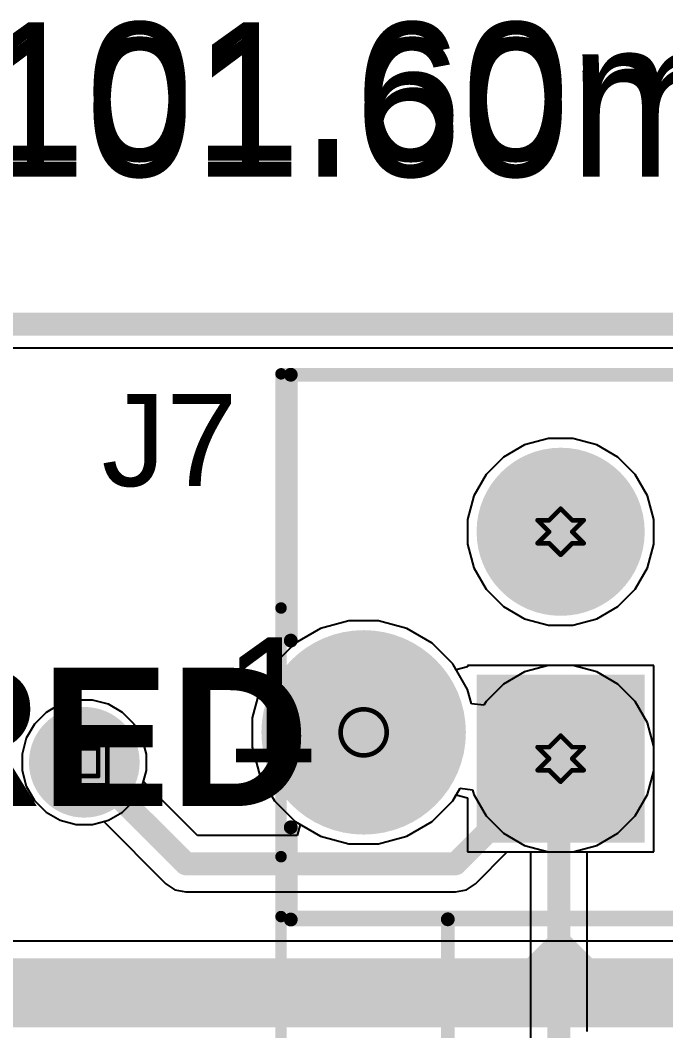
# Model space of a CAD drawing. Header units: inches. Extents: x 0 to 13.9, y -0.2 to 3.4.
# Drawn here: x 1.7872 to 2.0672, y 2.9435 to 3.3819 of the extents above; entities that cross this region are included whole.
import ezdxf

# ---------------------------------------------------------------- set-up
doc = ezdxf.new("R2010")
doc.units = ezdxf.units.IN
doc.header["$MEASUREMENT"] = 0
for name, color, linetype in [('Board_Outline', 216, 'Continuous'), ('Bottom Layer', 5, 'Continuous'), ('Bottom Solder', 6, 'Continuous'), ('Dimensions', 6, 'Continuous'), ('Drill Drawing', 1, 'Continuous'), ('Layer 1', 16, 'Continuous'), ('Layer 2', 76, 'Continuous'), ('Mechanical 13', 56, 'Continuous'), ('Mechanical 4', 56, 'Continuous'), ('Mechanical 6', 56, 'Continuous'), ('Multi-Layer', 9, 'Continuous'), ('Pad Holes', 156, 'Continuous'), ('Top Layer', 1, 'Continuous'), ('Top Overlay', 2, 'Continuous'), ('Top Solder', 216, 'Continuous')]:
    doc.layers.add(name, color=color, linetype=linetype)
doc.styles.add('Arial', font='', dxfattribs={"height": 0.2})
doc.styles.add('Arial_Bold', font='', dxfattribs={"height": 0.2})
doc.styles.get('Arial').set_extended_font_data('Arial')
doc.styles.get('Arial_Bold').set_extended_font_data('Arial', bold=True)

msp = doc.modelspace()

# ---------------------------------------------------------------- hatches: boundary and pattern name
at = {"layer": 'Bottom Layer'}
h = msp.add_hatch(color=5, dxfattribs=at)
edge = h.paths.add_edge_path()
edge.add_arc((2.02157, 3.16), 0.03346, 0, 360)
h = msp.add_hatch(color=5, dxfattribs=at)
edge = h.paths.add_edge_path()
edge.add_arc((1.93614, 3.07299), 0.04134, 0, 360)
msp.add_hatch(color=5, dxfattribs=at).paths.add_polyline_path([(1.98811, 3.09504), (2.05504, 3.09504), (2.05504, 3.02811), (1.98811, 3.02811)])
h = msp.add_hatch(color=5, dxfattribs=at)
edge = h.paths.add_edge_path()
edge.add_arc((1.815, 3.06), 0.02, 0, 360)
at = {"layer": 'Bottom Solder'}
h = msp.add_hatch(color=6, dxfattribs=at)
edge = h.paths.add_edge_path()
edge.add_arc((2.02157, 3.16), 0.03646, 0, 360)
h = msp.add_hatch(color=6, dxfattribs=at)
edge = h.paths.add_edge_path()
edge.add_arc((1.93614, 3.07299), 0.04434, 0, 360)
msp.add_hatch(color=6, dxfattribs=at).paths.add_polyline_path([(1.98511, 3.09804), (2.05804, 3.09804), (2.05804, 3.02511), (1.98511, 3.02511)])
h = msp.add_hatch(color=6, dxfattribs=at)
edge = h.paths.add_edge_path()
edge.add_arc((1.815, 3.06), 0.024, 0, 360)
at = {"layer": 'Layer 1'}
h = msp.add_hatch(color=16, dxfattribs=at)
edge = h.paths.add_edge_path()
edge.add_arc((2.02157, 3.16), 0.03346, 0, 360)
h = msp.add_hatch(color=16, dxfattribs=at)
edge = h.paths.add_edge_path()
edge.add_arc((1.93614, 3.07299), 0.04134, 0, 360)
h = msp.add_hatch(color=16, dxfattribs=at)
edge = h.paths.add_edge_path()
edge.add_arc((2.02157, 3.06157), 0.03346, 0, 360)
h = msp.add_hatch(color=16, dxfattribs=at)
edge = h.paths.add_edge_path()
edge.add_arc((1.815, 3.06), 0.02, 0, 360)
at = {"layer": 'Layer 2'}
h = msp.add_hatch(color=76, dxfattribs=at)
edge = h.paths.add_edge_path()
edge.add_arc((2.02157, 3.16), 0.03346, 0, 360)
h = msp.add_hatch(color=76, dxfattribs=at)
edge = h.paths.add_edge_path()
edge.add_arc((1.93614, 3.07299), 0.04134, 0, 360)
h = msp.add_hatch(color=76, dxfattribs=at)
edge = h.paths.add_edge_path()
edge.add_arc((2.02157, 3.06157), 0.03346, 0, 360)
h = msp.add_hatch(color=76, dxfattribs=at)
edge = h.paths.add_edge_path()
edge.add_arc((1.815, 3.06), 0.02, 0, 360)
at = {"layer": 'Mechanical 4'}
h = msp.add_hatch(color=56, dxfattribs=at)
edge = h.paths.add_edge_path()
edge.add_arc((1.90453, 3.22811), 0.0015, 0, 360)
h = msp.add_hatch(color=56, dxfattribs=at)
edge = h.paths.add_edge_path()
edge.add_arc((1.90453, 3.22811), 0.0015, 0, 360)
h = msp.add_hatch(color=56, dxfattribs=at)
edge = h.paths.add_edge_path()
edge.add_arc((1.90453, 3.11279), 0.0015, 0, 360)
h = msp.add_hatch(color=56, dxfattribs=at)
edge = h.paths.add_edge_path()
edge.add_arc((1.90453, 3.03179), 0.0015, 0, 360)
h = msp.add_hatch(color=56, dxfattribs=at)
edge = h.paths.add_edge_path()
edge.add_arc((1.90453, 2.99179), 0.0015, 0, 360)
h = msp.add_hatch(color=56, dxfattribs=at)
edge = h.paths.add_edge_path()
edge.add_arc((1.90453, 2.99179), 0.0015, 0, 360)
h = msp.add_hatch(color=56, dxfattribs=at)
edge = h.paths.add_edge_path()
edge.add_arc((1.97264, 2.99189), 0.0015, 0, 360)
h = msp.add_hatch(color=56, dxfattribs=at)
edge = h.paths.add_edge_path()
edge.add_arc((1.97264, 2.99189), 0.0015, 0, 360)
h = msp.add_hatch(color=56, dxfattribs=at)
edge = h.paths.add_edge_path()
edge.add_arc((1.97264, 2.99189), 0.0015, 0, 360)
at = {"layer": 'Multi-Layer'}
h = msp.add_hatch(color=9, dxfattribs=at)
edge = h.paths.add_edge_path()
edge.add_arc((2.02157, 3.16), 0.03346, 0, 360)
h = msp.add_hatch(color=9, dxfattribs=at)
edge = h.paths.add_edge_path()
edge.add_arc((1.93614, 3.07299), 0.04134, 0, 360)
h = msp.add_hatch(color=9, dxfattribs=at)
edge = h.paths.add_edge_path()
edge.add_arc((1.815, 3.06), 0.02, 0, 360)
at = {"layer": 'Pad Holes'}
h = msp.add_hatch(color=7, dxfattribs=at)
edge = h.paths.add_edge_path()
edge.add_arc((1.90453, 3.22811), 0.0015, 0, 360)
h = msp.add_hatch(color=7, dxfattribs=at)
edge = h.paths.add_edge_path()
edge.add_arc((1.90453, 3.22811), 0.0015, 0, 360)
h = msp.add_hatch(color=7, dxfattribs=at)
edge = h.paths.add_edge_path()
edge.add_arc((2.02157, 3.16), 0.02362, 0, 360)
h = msp.add_hatch(color=7, dxfattribs=at)
edge = h.paths.add_edge_path()
edge.add_arc((1.90453, 3.11279), 0.0015, 0, 360)
h = msp.add_hatch(color=7, dxfattribs=at)
edge = h.paths.add_edge_path()
edge.add_arc((1.93614, 3.07299), 0.0315, 0, 360)
h = msp.add_hatch(color=7, dxfattribs=at)
edge = h.paths.add_edge_path()
edge.add_arc((2.02157, 3.06157), 0.02362, 0, 360)
h = msp.add_hatch(color=7, dxfattribs=at)
edge = h.paths.add_edge_path()
edge.add_arc((1.815, 3.06), 0.01, 0, 360)
h = msp.add_hatch(color=7, dxfattribs=at)
edge = h.paths.add_edge_path()
edge.add_arc((1.90453, 3.03179), 0.0015, 0, 360)
h = msp.add_hatch(color=7, dxfattribs=at)
edge = h.paths.add_edge_path()
edge.add_arc((1.90453, 2.99179), 0.0015, 0, 360)
h = msp.add_hatch(color=7, dxfattribs=at)
edge = h.paths.add_edge_path()
edge.add_arc((1.90453, 2.99179), 0.0015, 0, 360)
h = msp.add_hatch(color=7, dxfattribs=at)
edge = h.paths.add_edge_path()
edge.add_arc((1.97264, 2.99189), 0.0015, 0, 360)
h = msp.add_hatch(color=7, dxfattribs=at)
edge = h.paths.add_edge_path()
edge.add_arc((1.97264, 2.99189), 0.0015, 0, 360)
h = msp.add_hatch(color=7, dxfattribs=at)
edge = h.paths.add_edge_path()
edge.add_arc((1.97264, 2.99189), 0.0015, 0, 360)
at = {"layer": 'Top Layer'}
h = msp.add_hatch(color=1, dxfattribs=at)
edge = h.paths.add_edge_path()
edge.add_arc((2.02157, 3.16), 0.03346, 0, 360)
h = msp.add_hatch(color=1, dxfattribs=at)
edge = h.paths.add_edge_path()
edge.add_arc((1.93614, 3.07299), 0.04134, 0, 360)
msp.add_hatch(color=1, dxfattribs=at).paths.add_polyline_path([(1.98811, 3.09504), (2.05504, 3.09504), (2.05504, 3.02811), (1.98811, 3.02811)])
h = msp.add_hatch(color=1, dxfattribs=at)
edge = h.paths.add_edge_path()
edge.add_arc((1.815, 3.06), 0.02, 0, 360)
at = {"layer": 'Top Solder'}
h = msp.add_hatch(color=216, dxfattribs=at)
edge = h.paths.add_edge_path()
edge.add_arc((2.02157, 3.16), 0.03646, 0, 360)
h = msp.add_hatch(color=216, dxfattribs=at)
edge = h.paths.add_edge_path()
edge.add_arc((1.93614, 3.07299), 0.04434, 0, 360)
msp.add_hatch(color=216, dxfattribs=at).paths.add_polyline_path([(1.98511, 3.09804), (2.05804, 3.09804), (2.05804, 3.02511), (1.98511, 3.02511)])
h = msp.add_hatch(color=216, dxfattribs=at)
edge = h.paths.add_edge_path()
edge.add_arc((1.815, 3.06), 0.024, 0, 360)

# ---------------------------------------------------------------- linework, layer by layer
at = {"layer": 'Board_Outline'}
msp.add_lwpolyline([(0, 3.25, 0.01, 0.01, 0), (4, 3.25, 0.01, 0.01, 0)], format="xyseb", dxfattribs=at)
at = {"layer": 'Bottom Layer'}
for p, q in [((0.28647, 3.2398), (3.83353, 3.2398)), ((2.01625, 3.20046), (2.00596, 3.19771)), ((2.0269, 3.20046), (2.01625, 3.20046)), ((2.03719, 3.19771), (2.0269, 3.20046)), ((2.00596, 3.19771), (1.99673, 3.19238)), ((2.04642, 3.19238), (2.03719, 3.19771)), ((1.99673, 3.19238), (1.9892, 3.18485)), ((2.05395, 3.18485), (2.04642, 3.19238)), ((1.9892, 3.18485), (1.98387, 3.17562)), ((2.05928, 3.17562), (2.05395, 3.18485)), ((1.98387, 3.17562), (1.98111, 3.16533)), ((2.06204, 3.16533), (2.05928, 3.17562)), ((1.98111, 3.16533), (1.98111, 3.15467)), ((2.06204, 3.15467), (2.06204, 3.16533)), ((1.98111, 3.15467), (1.98387, 3.14438)), ((2.05928, 3.14438), (2.06204, 3.15467)), ((1.98387, 3.14438), (1.9892, 3.13515)), ((2.05395, 3.13515), (2.05928, 3.14438)), ((1.9892, 3.13515), (1.99673, 3.12762)), ((2.04642, 3.12762), (2.05395, 3.13515)), ((1.99673, 3.12762), (2.00596, 3.12229)), ((2.03719, 3.12229), (2.04642, 3.12762)), ((1.92978, 3.12133), (1.91748, 3.11804)), ((1.94251, 3.12133), (1.92978, 3.12133)), ((1.9548, 3.11804), (1.94251, 3.12133)), ((2.00596, 3.12229), (2.01625, 3.11954)), ((2.0269, 3.11954), (2.03719, 3.12229)), ((1.91748, 3.11804), (1.90646, 3.11167)), ((1.96582, 3.11167), (1.9548, 3.11804)), ((2.01625, 3.11954), (2.0269, 3.11954)), ((1.90646, 3.11167), (1.89746, 3.10267)), ((1.97482, 3.10267), (1.96582, 3.11167)), ((1.89746, 3.10267), (1.8911, 3.09165)), ((1.97628, 3.10015), (1.97482, 3.10267)), ((1.98111, 3.10144), (1.97628, 3.10015)), ((2.06204, 3.10204), (1.98111, 3.10204)), ((1.98111, 3.10204), (1.98111, 3.10144)), ((2.06204, 3.02111), (2.06204, 3.10204)), ((1.8911, 3.09165), (1.8878, 3.07936)), ((1.81145, 3.087), (1.80458, 3.08516)), ((1.81855, 3.087), (1.81145, 3.087)), ((1.82542, 3.08516), (1.81855, 3.087)), ((1.80458, 3.08516), (1.79842, 3.08161)), ((1.83158, 3.08161), (1.82542, 3.08516)), ((1.79842, 3.08161), (1.79339, 3.07658)), ((1.83661, 3.07658), (1.83158, 3.08161)), ((1.8878, 3.07936), (1.8878, 3.06663)), ((1.79339, 3.07658), (1.78984, 3.07042)), ((1.84016, 3.07042), (1.83661, 3.07658)), ((1.78984, 3.07042), (1.788, 3.06355)), ((1.842, 3.06355), (1.84016, 3.07042)), ((1.8878, 3.06663), (1.8911, 3.05433)), ((1.788, 3.06355), (1.788, 3.05645)), ((1.842, 3.05645), (1.842, 3.06355)), ((1.788, 3.05645), (1.78984, 3.04958)), ((1.84016, 3.04958), (1.842, 3.05645)), ((1.8911, 3.05433), (1.89746, 3.04331)), ((1.78984, 3.04958), (1.79339, 3.04342)), ((1.83661, 3.04342), (1.84016, 3.04958)), ((1.79339, 3.04342), (1.79842, 3.03839)), ((1.83158, 3.03839), (1.83661, 3.04342)), ((1.89746, 3.04331), (1.90646, 3.03431)), ((1.96582, 3.03431), (1.97482, 3.04331)), ((1.97482, 3.04331), (1.97628, 3.04584)), ((1.97628, 3.04584), (1.98111, 3.04454)), ((1.98111, 3.04454), (1.98111, 3.02111)), ((1.79842, 3.03839), (1.80458, 3.03484)), ((1.82542, 3.03484), (1.83158, 3.03839)), ((1.80458, 3.03484), (1.81145, 3.033)), ((1.81855, 3.033), (1.82542, 3.03484)), ((1.90646, 3.03431), (1.91748, 3.02795)), ((1.9548, 3.02795), (1.96582, 3.03431)), ((1.81145, 3.033), (1.81855, 3.033)), ((1.91748, 3.02795), (1.92978, 3.02465)), ((1.94251, 3.02465), (1.9548, 3.02795)), ((1.92978, 3.02465), (1.94251, 3.02465)), ((1.98111, 3.02111), (2.06204, 3.02111))]:
    msp.add_line(p, q, dxfattribs=at)
at = {"layer": 'Dimensions'}
msp.add_lwpolyline([(0.015, 3.25, 0.01, 0.01, 0), (4.237, 3.25, 0.01, 0.01, 0)], format="xyseb", dxfattribs=at)
at = {"layer": 'Drill Drawing'}
for points in [[(2.01657, 3.165, 0.002, 0.002, 0), (2.02157, 3.17, 0.002, 0.002, 0)], [(2.02157, 3.17, 0.002, 0.002, 0), (2.02657, 3.165, 0.002, 0.002, 0)], [(2.01157, 3.165, 0.002, 0.002, 0), (2.01657, 3.16, 0.002, 0.002, 0)], [(2.01157, 3.165, 0.002, 0.002, 0), (2.01657, 3.165, 0.002, 0.002, 0)], [(2.02657, 3.165, 0.002, 0.002, 0), (2.03157, 3.165, 0.002, 0.002, 0)], [(2.02657, 3.16, 0.002, 0.002, 0), (2.03157, 3.165, 0.002, 0.002, 0)], [(2.01157, 3.155, 0.002, 0.002, 0), (2.01657, 3.16, 0.002, 0.002, 0)], [(2.02657, 3.16, 0.002, 0.002, 0), (2.03157, 3.155, 0.002, 0.002, 0)], [(2.01157, 3.155, 0.002, 0.002, 0), (2.01657, 3.155, 0.002, 0.002, 0)], [(2.01657, 3.155, 0.002, 0.002, 0), (2.02157, 3.15, 0.002, 0.002, 0)], [(2.02157, 3.15, 0.002, 0.002, 0), (2.02657, 3.155, 0.002, 0.002, 0)], [(2.02657, 3.155, 0.002, 0.002, 0), (2.03157, 3.155, 0.002, 0.002, 0)], [(1.805, 3.07, 0.002, 0.002, 0), (1.825, 3.07, 0.002, 0.002, 0)], [(1.805, 3.05, 0.002, 0.002, 0), (1.805, 3.07, 0.002, 0.002, 0)], [(1.825, 3.05, 0.002, 0.002, 0), (1.825, 3.07, 0.002, 0.002, 0)], [(2.01657, 3.06657, 0.002, 0.002, 0), (2.02157, 3.07157, 0.002, 0.002, 0)], [(2.02157, 3.07157, 0.002, 0.002, 0), (2.02657, 3.06657, 0.002, 0.002, 0)], [(1.809, 3.066, 0.002, 0.002, 0), (1.821, 3.066, 0.002, 0.002, 0)], [(1.809, 3.054, 0.002, 0.002, 0), (1.809, 3.066, 0.002, 0.002, 0)], [(1.821, 3.054, 0.002, 0.002, 0), (1.821, 3.066, 0.002, 0.002, 0)], [(2.01157, 3.06657, 0.002, 0.002, 0), (2.01657, 3.06157, 0.002, 0.002, 0)], [(2.01157, 3.06657, 0.002, 0.002, 0), (2.01657, 3.06657, 0.002, 0.002, 0)], [(2.02657, 3.06657, 0.002, 0.002, 0), (2.03157, 3.06657, 0.002, 0.002, 0)], [(2.02657, 3.06157, 0.002, 0.002, 0), (2.03157, 3.06657, 0.002, 0.002, 0)], [(2.01157, 3.05657, 0.002, 0.002, 0), (2.01657, 3.06157, 0.002, 0.002, 0)], [(2.02657, 3.06157, 0.002, 0.002, 0), (2.03157, 3.05657, 0.002, 0.002, 0)], [(2.01157, 3.05657, 0.002, 0.002, 0), (2.01657, 3.05657, 0.002, 0.002, 0)], [(2.01657, 3.05657, 0.002, 0.002, 0), (2.02157, 3.05157, 0.002, 0.002, 0)], [(2.02157, 3.05157, 0.002, 0.002, 0), (2.02657, 3.05657, 0.002, 0.002, 0)], [(2.02657, 3.05657, 0.002, 0.002, 0), (2.03157, 3.05657, 0.002, 0.002, 0)], [(1.809, 3.054, 0.002, 0.002, 0), (1.821, 3.054, 0.002, 0.002, 0)], [(1.805, 3.05, 0.002, 0.002, 0), (1.825, 3.05, 0.002, 0.002, 0)]]:
    msp.add_lwpolyline(points, format="xyseb", dxfattribs=at)
for points in [[(2.02107, 3.17, 0.001, 0.001, 1), (2.02207, 3.17, 0.001, 0.001, 1)], [(2.02107, 3.17, 0.001, 0.001, 1), (2.02207, 3.17, 0.001, 0.001, 1)], [(2.01107, 3.165, 0.001, 0.001, 1), (2.01207, 3.165, 0.001, 0.001, 1)], [(2.01107, 3.165, 0.001, 0.001, 1), (2.01207, 3.165, 0.001, 0.001, 1)], [(2.01607, 3.165, 0.001, 0.001, 1), (2.01707, 3.165, 0.001, 0.001, 1)], [(2.01607, 3.165, 0.001, 0.001, 1), (2.01707, 3.165, 0.001, 0.001, 1)], [(2.02607, 3.165, 0.001, 0.001, 1), (2.02707, 3.165, 0.001, 0.001, 1)], [(2.02607, 3.165, 0.001, 0.001, 1), (2.02707, 3.165, 0.001, 0.001, 1)], [(2.03107, 3.165, 0.001, 0.001, 1), (2.03207, 3.165, 0.001, 0.001, 1)], [(2.03107, 3.165, 0.001, 0.001, 1), (2.03207, 3.165, 0.001, 0.001, 1)], [(2.01607, 3.16, 0.001, 0.001, 1), (2.01707, 3.16, 0.001, 0.001, 1)], [(2.01607, 3.16, 0.001, 0.001, 1), (2.01707, 3.16, 0.001, 0.001, 1)], [(2.02607, 3.16, 0.001, 0.001, 1), (2.02707, 3.16, 0.001, 0.001, 1)], [(2.02607, 3.16, 0.001, 0.001, 1), (2.02707, 3.16, 0.001, 0.001, 1)], [(2.01107, 3.155, 0.001, 0.001, 1), (2.01207, 3.155, 0.001, 0.001, 1)], [(2.01107, 3.155, 0.001, 0.001, 1), (2.01207, 3.155, 0.001, 0.001, 1)], [(2.01607, 3.155, 0.001, 0.001, 1), (2.01707, 3.155, 0.001, 0.001, 1)], [(2.01607, 3.155, 0.001, 0.001, 1), (2.01707, 3.155, 0.001, 0.001, 1)], [(2.02607, 3.155, 0.001, 0.001, 1), (2.02707, 3.155, 0.001, 0.001, 1)], [(2.02607, 3.155, 0.001, 0.001, 1), (2.02707, 3.155, 0.001, 0.001, 1)], [(2.03107, 3.155, 0.001, 0.001, 1), (2.03207, 3.155, 0.001, 0.001, 1)], [(2.03107, 3.155, 0.001, 0.001, 1), (2.03207, 3.155, 0.001, 0.001, 1)], [(2.02107, 3.15, 0.001, 0.001, 1), (2.02207, 3.15, 0.001, 0.001, 1)], [(2.02107, 3.15, 0.001, 0.001, 1), (2.02207, 3.15, 0.001, 0.001, 1)], [(1.94614, 3.07299, 0.002, 0.002, 1), (1.92614, 3.07299, 0.002, 0.002, 1)], [(1.92564, 3.07299, 0.001, 0.001, 1), (1.92664, 3.07299, 0.001, 0.001, 1)], [(1.94564, 3.07299, 0.001, 0.001, 1), (1.94664, 3.07299, 0.001, 0.001, 1)], [(1.8045, 3.07, 0.001, 0.001, 1), (1.8055, 3.07, 0.001, 0.001, 1)], [(1.8045, 3.07, 0.001, 0.001, 1), (1.8055, 3.07, 0.001, 0.001, 1)], [(1.8245, 3.07, 0.001, 0.001, 1), (1.8255, 3.07, 0.001, 0.001, 1)], [(1.8245, 3.07, 0.001, 0.001, 1), (1.8255, 3.07, 0.001, 0.001, 1)], [(2.02107, 3.07157, 0.001, 0.001, 1), (2.02207, 3.07157, 0.001, 0.001, 1)], [(2.02107, 3.07157, 0.001, 0.001, 1), (2.02207, 3.07157, 0.001, 0.001, 1)], [(1.8085, 3.066, 0.001, 0.001, 1), (1.8095, 3.066, 0.001, 0.001, 1)], [(1.8085, 3.066, 0.001, 0.001, 1), (1.8095, 3.066, 0.001, 0.001, 1)], [(1.8205, 3.066, 0.001, 0.001, 1), (1.8215, 3.066, 0.001, 0.001, 1)], [(1.8205, 3.066, 0.001, 0.001, 1), (1.8215, 3.066, 0.001, 0.001, 1)], [(2.01107, 3.06657, 0.001, 0.001, 1), (2.01207, 3.06657, 0.001, 0.001, 1)], [(2.01107, 3.06657, 0.001, 0.001, 1), (2.01207, 3.06657, 0.001, 0.001, 1)], [(2.01607, 3.06657, 0.001, 0.001, 1), (2.01707, 3.06657, 0.001, 0.001, 1)], [(2.01607, 3.06657, 0.001, 0.001, 1), (2.01707, 3.06657, 0.001, 0.001, 1)], [(2.02607, 3.06657, 0.001, 0.001, 1), (2.02707, 3.06657, 0.001, 0.001, 1)], [(2.02607, 3.06657, 0.001, 0.001, 1), (2.02707, 3.06657, 0.001, 0.001, 1)], [(2.03107, 3.06657, 0.001, 0.001, 1), (2.03207, 3.06657, 0.001, 0.001, 1)], [(2.03107, 3.06657, 0.001, 0.001, 1), (2.03207, 3.06657, 0.001, 0.001, 1)], [(2.01607, 3.06157, 0.001, 0.001, 1), (2.01707, 3.06157, 0.001, 0.001, 1)], [(2.01607, 3.06157, 0.001, 0.001, 1), (2.01707, 3.06157, 0.001, 0.001, 1)], [(2.02607, 3.06157, 0.001, 0.001, 1), (2.02707, 3.06157, 0.001, 0.001, 1)], [(2.02607, 3.06157, 0.001, 0.001, 1), (2.02707, 3.06157, 0.001, 0.001, 1)], [(2.01107, 3.05657, 0.001, 0.001, 1), (2.01207, 3.05657, 0.001, 0.001, 1)], [(2.01107, 3.05657, 0.001, 0.001, 1), (2.01207, 3.05657, 0.001, 0.001, 1)], [(2.01607, 3.05657, 0.001, 0.001, 1), (2.01707, 3.05657, 0.001, 0.001, 1)], [(2.01607, 3.05657, 0.001, 0.001, 1), (2.01707, 3.05657, 0.001, 0.001, 1)], [(2.02607, 3.05657, 0.001, 0.001, 1), (2.02707, 3.05657, 0.001, 0.001, 1)], [(2.02607, 3.05657, 0.001, 0.001, 1), (2.02707, 3.05657, 0.001, 0.001, 1)], [(2.03107, 3.05657, 0.001, 0.001, 1), (2.03207, 3.05657, 0.001, 0.001, 1)], [(2.03107, 3.05657, 0.001, 0.001, 1), (2.03207, 3.05657, 0.001, 0.001, 1)], [(1.8085, 3.054, 0.001, 0.001, 1), (1.8095, 3.054, 0.001, 0.001, 1)], [(1.8085, 3.054, 0.001, 0.001, 1), (1.8095, 3.054, 0.001, 0.001, 1)], [(1.8205, 3.054, 0.001, 0.001, 1), (1.8215, 3.054, 0.001, 0.001, 1)], [(1.8205, 3.054, 0.001, 0.001, 1), (1.8215, 3.054, 0.001, 0.001, 1)], [(2.02107, 3.05157, 0.001, 0.001, 1), (2.02207, 3.05157, 0.001, 0.001, 1)], [(2.02107, 3.05157, 0.001, 0.001, 1), (2.02207, 3.05157, 0.001, 0.001, 1)], [(1.8045, 3.05, 0.001, 0.001, 1), (1.8055, 3.05, 0.001, 0.001, 1)], [(1.8045, 3.05, 0.001, 0.001, 1), (1.8055, 3.05, 0.001, 0.001, 1)], [(1.8245, 3.05, 0.001, 0.001, 1), (1.8255, 3.05, 0.001, 0.001, 1)], [(1.8245, 3.05, 0.001, 0.001, 1), (1.8255, 3.05, 0.001, 0.001, 1)]]:
    msp.add_lwpolyline(points, format="xyseb", close=True, dxfattribs=at)
at = {"layer": 'Layer 1'}
for p, q in [((0.28647, 3.2398), (3.83353, 3.2398)), ((2.01625, 3.20046), (2.00596, 3.19771)), ((2.0269, 3.20046), (2.01625, 3.20046)), ((2.03719, 3.19771), (2.0269, 3.20046)), ((2.00596, 3.19771), (1.99673, 3.19238)), ((2.04642, 3.19238), (2.03719, 3.19771)), ((1.99673, 3.19238), (1.9892, 3.18485)), ((2.05395, 3.18485), (2.04642, 3.19238)), ((1.9892, 3.18485), (1.98387, 3.17562)), ((2.05928, 3.17562), (2.05395, 3.18485)), ((1.98387, 3.17562), (1.98111, 3.16533)), ((2.06204, 3.16533), (2.05928, 3.17562)), ((1.98111, 3.16533), (1.98111, 3.15467)), ((2.06204, 3.15467), (2.06204, 3.16533)), ((1.98111, 3.15467), (1.98387, 3.14438)), ((2.05928, 3.14438), (2.06204, 3.15467)), ((1.98387, 3.14438), (1.9892, 3.13515)), ((2.05395, 3.13515), (2.05928, 3.14438)), ((1.9892, 3.13515), (1.99673, 3.12762)), ((2.04642, 3.12762), (2.05395, 3.13515)), ((1.99673, 3.12762), (2.00596, 3.12229)), ((2.03719, 3.12229), (2.04642, 3.12762)), ((1.92978, 3.12133), (1.91748, 3.11804)), ((1.94251, 3.12133), (1.92978, 3.12133)), ((1.9548, 3.11804), (1.94251, 3.12133)), ((2.00596, 3.12229), (2.01625, 3.11954)), ((2.0269, 3.11954), (2.03719, 3.12229)), ((1.91748, 3.11804), (1.90646, 3.11167)), ((1.96582, 3.11167), (1.9548, 3.11804)), ((2.01625, 3.11954), (2.0269, 3.11954)), ((1.90646, 3.11167), (1.89746, 3.10267)), ((1.97482, 3.10267), (1.96582, 3.11167)), ((1.89746, 3.10267), (1.8911, 3.09165)), ((1.98119, 3.09165), (1.97482, 3.10267)), ((2.00596, 3.09928), (1.99673, 3.09395)), ((2.01625, 3.10204), (2.00596, 3.09928)), ((2.0269, 3.10204), (2.01625, 3.10204)), ((2.03719, 3.09928), (2.0269, 3.10204)), ((2.04642, 3.09395), (2.03719, 3.09928)), ((1.8911, 3.09165), (1.8878, 3.07936)), ((1.98285, 3.08543), (1.98119, 3.09165)), ((1.99673, 3.09395), (1.9892, 3.08642)), ((2.05395, 3.08642), (2.04642, 3.09395)), ((1.81145, 3.087), (1.80458, 3.08516)), ((1.81855, 3.087), (1.81145, 3.087)), ((1.82542, 3.08516), (1.81855, 3.087)), ((1.9892, 3.08642), (1.98822, 3.08473)), ((2.05928, 3.07719), (2.05395, 3.08642)), ((1.80458, 3.08516), (1.79842, 3.08161)), ((1.83158, 3.08161), (1.82542, 3.08516)), ((1.98822, 3.08473), (1.98285, 3.08543)), ((1.79842, 3.08161), (1.79339, 3.07658)), ((1.83661, 3.07658), (1.83158, 3.08161)), ((1.8878, 3.07936), (1.8878, 3.06663)), ((1.79339, 3.07658), (1.78984, 3.07042)), ((1.84016, 3.07042), (1.83661, 3.07658)), ((2.06204, 3.0669), (2.05928, 3.07719)), ((1.78984, 3.07042), (1.788, 3.06355)), ((1.842, 3.06355), (1.84016, 3.07042)), ((1.8878, 3.06663), (1.8911, 3.05433)), ((2.06204, 3.05625), (2.06204, 3.0669)), ((1.788, 3.06355), (1.788, 3.05645)), ((1.842, 3.05645), (1.842, 3.06355)), ((1.788, 3.05645), (1.78984, 3.04958)), ((1.84016, 3.04958), (1.842, 3.05645)), ((2.05928, 3.04596), (2.06204, 3.05625)), ((1.8911, 3.05433), (1.89746, 3.04331)), ((1.78984, 3.04958), (1.79339, 3.04342)), ((1.83661, 3.04342), (1.84016, 3.04958)), ((1.97482, 3.04331), (1.97795, 3.04873)), ((1.97795, 3.04873), (1.98331, 3.04802)), ((1.98331, 3.04802), (1.98387, 3.04596)), ((1.79339, 3.04342), (1.79842, 3.03839)), ((1.83158, 3.03839), (1.83661, 3.04342)), ((1.89746, 3.04331), (1.90646, 3.03431)), ((1.96582, 3.03431), (1.97482, 3.04331)), ((1.98387, 3.04596), (1.9892, 3.03673)), ((2.05395, 3.03673), (2.05928, 3.04596)), ((1.79842, 3.03839), (1.80458, 3.03484)), ((1.82542, 3.03484), (1.83158, 3.03839)), ((1.80458, 3.03484), (1.81145, 3.033)), ((1.81855, 3.033), (1.82542, 3.03484)), ((1.90646, 3.03431), (1.91748, 3.02795)), ((1.9548, 3.02795), (1.96582, 3.03431)), ((1.9892, 3.03673), (1.99673, 3.0292)), ((2.04642, 3.0292), (2.05395, 3.03673)), ((1.81145, 3.033), (1.81855, 3.033)), ((1.99673, 3.0292), (2.00596, 3.02387)), ((2.03719, 3.02387), (2.04642, 3.0292)), ((1.91748, 3.02795), (1.92978, 3.02465)), ((1.94251, 3.02465), (1.9548, 3.02795)), ((1.92978, 3.02465), (1.94251, 3.02465)), ((2.00596, 3.02387), (2.01625, 3.02111)), ((2.01625, 3.02111), (2.0269, 3.02111)), ((2.0269, 3.02111), (2.03719, 3.02387)), ((2.209, 2.98243), (1.00414, 2.98243))]:
    msp.add_line(p, q, dxfattribs=at)
msp.add_lwpolyline([(0.966, 2.96, 0.03, 0.03, 0), (2.209, 2.96, 0.03, 0.03, 0)], format="xyseb", dxfattribs=at)
at = {"layer": 'Layer 2'}
for p, q in [((0.28647, 3.2398), (2.54632, 3.2398)), ((2.01625, 3.20046), (2.00596, 3.19771)), ((2.0269, 3.20046), (2.01625, 3.20046)), ((2.03719, 3.19771), (2.0269, 3.20046)), ((2.00596, 3.19771), (1.99673, 3.19238)), ((2.04642, 3.19238), (2.03719, 3.19771)), ((1.99673, 3.19238), (1.9892, 3.18485)), ((2.05395, 3.18485), (2.04642, 3.19238)), ((1.9892, 3.18485), (1.98387, 3.17562)), ((2.05928, 3.17562), (2.05395, 3.18485)), ((1.98387, 3.17562), (1.98111, 3.16533)), ((2.06204, 3.16533), (2.05928, 3.17562)), ((1.98111, 3.16533), (1.98111, 3.15467)), ((2.06204, 3.15467), (2.06204, 3.16533)), ((1.98111, 3.15467), (1.98387, 3.14438)), ((2.05928, 3.14438), (2.06204, 3.15467)), ((1.98387, 3.14438), (1.9892, 3.13515)), ((2.05395, 3.13515), (2.05928, 3.14438)), ((1.9892, 3.13515), (1.99673, 3.12762)), ((2.04642, 3.12762), (2.05395, 3.13515)), ((1.99673, 3.12762), (2.00596, 3.12229)), ((2.03719, 3.12229), (2.04642, 3.12762)), ((1.92978, 3.12133), (1.91748, 3.11804)), ((1.94251, 3.12133), (1.92978, 3.12133)), ((1.9548, 3.11804), (1.94251, 3.12133)), ((2.00596, 3.12229), (2.01625, 3.11954)), ((2.0269, 3.11954), (2.03719, 3.12229)), ((1.91748, 3.11804), (1.90646, 3.11167)), ((1.96582, 3.11167), (1.9548, 3.11804)), ((2.01625, 3.11954), (2.0269, 3.11954)), ((1.90646, 3.11167), (1.89746, 3.10267)), ((1.97482, 3.10267), (1.96582, 3.11167)), ((1.89746, 3.10267), (1.8911, 3.09165)), ((1.98119, 3.09165), (1.97482, 3.10267)), ((2.00596, 3.09928), (1.99673, 3.09395)), ((2.01625, 3.10204), (2.00596, 3.09928)), ((2.0269, 3.10204), (2.01625, 3.10204)), ((2.03719, 3.09928), (2.0269, 3.10204)), ((2.04642, 3.09395), (2.03719, 3.09928)), ((1.8911, 3.09165), (1.8878, 3.07936)), ((1.98285, 3.08543), (1.98119, 3.09165)), ((1.99673, 3.09395), (1.9892, 3.08642)), ((2.05395, 3.08642), (2.04642, 3.09395)), ((1.81145, 3.087), (1.80458, 3.08516)), ((1.81855, 3.087), (1.81145, 3.087)), ((1.82542, 3.08516), (1.81855, 3.087)), ((1.9892, 3.08642), (1.98822, 3.08473)), ((2.05928, 3.07719), (2.05395, 3.08642)), ((1.80458, 3.08516), (1.79842, 3.08161)), ((1.83158, 3.08161), (1.82542, 3.08516)), ((1.98822, 3.08473), (1.98285, 3.08543)), ((1.79842, 3.08161), (1.79339, 3.07658)), ((1.83661, 3.07658), (1.83158, 3.08161)), ((1.8878, 3.07936), (1.8878, 3.06663)), ((1.79339, 3.07658), (1.78984, 3.07042)), ((1.84016, 3.07042), (1.83661, 3.07658)), ((2.06204, 3.0669), (2.05928, 3.07719)), ((1.78984, 3.07042), (1.788, 3.06355)), ((1.842, 3.06355), (1.84016, 3.07042)), ((1.8878, 3.06663), (1.8911, 3.05433)), ((2.06204, 3.05625), (2.06204, 3.0669)), ((1.788, 3.06355), (1.788, 3.05645)), ((1.842, 3.05645), (1.842, 3.06355)), ((1.788, 3.05645), (1.78984, 3.04958)), ((1.84016, 3.04958), (1.842, 3.05645)), ((2.05928, 3.04596), (2.06204, 3.05625)), ((1.8911, 3.05433), (1.89746, 3.04331)), ((1.78984, 3.04958), (1.79339, 3.04342)), ((1.83661, 3.04342), (1.84016, 3.04958)), ((1.97482, 3.04331), (1.97795, 3.04873)), ((1.97795, 3.04873), (1.98331, 3.04802)), ((1.98331, 3.04802), (1.98387, 3.04596)), ((1.79339, 3.04342), (1.79842, 3.03839)), ((1.83158, 3.03839), (1.83661, 3.04342)), ((1.89746, 3.04331), (1.90646, 3.03431)), ((1.96582, 3.03431), (1.97482, 3.04331)), ((1.98387, 3.04596), (1.9892, 3.03673)), ((2.05395, 3.03673), (2.05928, 3.04596)), ((1.79842, 3.03839), (1.80458, 3.03484)), ((1.82542, 3.03484), (1.83158, 3.03839)), ((1.80458, 3.03484), (1.81145, 3.033)), ((1.81855, 3.033), (1.82542, 3.03484)), ((1.90646, 3.03431), (1.91748, 3.02795)), ((1.9548, 3.02795), (1.96582, 3.03431)), ((1.9892, 3.03673), (1.99673, 3.0292)), ((2.04642, 3.0292), (2.05395, 3.03673)), ((1.81145, 3.033), (1.81855, 3.033)), ((1.99673, 3.0292), (2.00596, 3.02387)), ((2.03719, 3.02387), (2.04642, 3.0292)), ((1.91748, 3.02795), (1.92978, 3.02465)), ((1.94251, 3.02465), (1.9548, 3.02795)), ((1.92978, 3.02465), (1.94251, 3.02465)), ((2.00596, 3.02387), (2.01625, 3.02111)), ((2.01625, 3.02111), (2.0269, 3.02111)), ((2.0269, 3.02111), (2.03719, 3.02387))]:
    msp.add_line(p, q, dxfattribs=at)
at = {"layer": 'Mechanical 13'}
for points in [[(1.90031, 3.2285, 0.005, 0.005, 0), (2.24126, 3.2285, 0.005, 0.005, 0)], [(1.90031, 2.88047, 0.005, 0.005, 0), (1.90031, 3.2285, 0.005, 0.005, 0)]]:
    msp.add_lwpolyline(points, format="xyseb", dxfattribs=at)
msp.add_lwpolyline([(1.89907, 3.2285, 0.0025, 0.0025, 1), (1.90156, 3.2285, 0.0025, 0.0025, 1)], format="xyseb", close=True, dxfattribs=at)
msp.add_lwpolyline([(1.89907, 3.2285, 0.0025, 0.0025, 1), (1.90156, 3.2285, 0.0025, 0.0025, 1)], format="xyseb", close=True, dxfattribs=at)
at = {"layer": 'Mechanical 4'}
for points in [[(1.90453, 3.22811, 0.006, 0.006, 0), (2.24547, 3.22811, 0.006, 0.006, 0)], [(1.90453, 3.11279, 0.006, 0.006, 0), (1.90453, 3.22811, 0.006, 0.006, 0)], [(1.90453, 2.99179, 0.006, 0.006, 0), (1.90453, 3.03179, 0.006, 0.006, 0)], [(1.90453, 2.99179, 0.006, 0.006, 0), (1.97264, 2.99189, 0.006, 0.006, 0)], [(1.97264, 2.99189, 0.006, 0.006, 0), (2.17736, 2.99189, 0.006, 0.006, 0)], [(1.97264, 2.87919, 0.006, 0.006, 0), (1.97264, 2.99189, 0.006, 0.006, 0)]]:
    msp.add_lwpolyline(points, format="xyseb", dxfattribs=at)
for points in [[(1.90303, 3.22811, 0.003, 0.003, 1), (1.90603, 3.22811, 0.003, 0.003, 1)], [(1.90303, 3.22811, 0.003, 0.003, 1), (1.90603, 3.22811, 0.003, 0.003, 1)], [(1.90303, 3.11279, 0.003, 0.003, 1), (1.90603, 3.11279, 0.003, 0.003, 1)], [(1.90303, 3.03179, 0.003, 0.003, 1), (1.90603, 3.03179, 0.003, 0.003, 1)], [(1.90303, 2.99179, 0.003, 0.003, 1), (1.90603, 2.99179, 0.003, 0.003, 1)], [(1.90303, 2.99179, 0.003, 0.003, 1), (1.90603, 2.99179, 0.003, 0.003, 1)], [(1.97114, 2.99189, 0.003, 0.003, 1), (1.97414, 2.99189, 0.003, 0.003, 1)], [(1.97114, 2.99189, 0.003, 0.003, 1), (1.97414, 2.99189, 0.003, 0.003, 1)], [(1.97114, 2.99189, 0.003, 0.003, 1), (1.97414, 2.99189, 0.003, 0.003, 1)]]:
    msp.add_lwpolyline(points, format="xyseb", close=True, dxfattribs=at)
at = {"layer": 'Mechanical 6'}
msp.add_lwpolyline([(0, 3.25, 0.005, 0.005, 0), (4, 3.25, 0.005, 0.005, 0)], format="xyseb", dxfattribs=at)
at = {"layer": 'Top Layer'}
for p, q in [((0.28647, 3.2398), (2.55176, 3.2398)), ((2.01625, 3.20046), (2.00596, 3.19771)), ((2.0269, 3.20046), (2.01625, 3.20046)), ((2.03719, 3.19771), (2.0269, 3.20046)), ((2.00596, 3.19771), (1.99673, 3.19238)), ((2.04642, 3.19238), (2.03719, 3.19771)), ((1.99673, 3.19238), (1.9892, 3.18485)), ((2.05395, 3.18485), (2.04642, 3.19238)), ((1.9892, 3.18485), (1.98387, 3.17562)), ((2.05928, 3.17562), (2.05395, 3.18485)), ((1.98387, 3.17562), (1.98111, 3.16533)), ((2.06204, 3.16533), (2.05928, 3.17562)), ((1.98111, 3.16533), (1.98111, 3.15467)), ((2.06204, 3.15467), (2.06204, 3.16533)), ((1.98111, 3.15467), (1.98387, 3.14438)), ((2.05928, 3.14438), (2.06204, 3.15467)), ((1.98387, 3.14438), (1.9892, 3.13515)), ((2.05395, 3.13515), (2.05928, 3.14438)), ((1.9892, 3.13515), (1.99673, 3.12762)), ((2.04642, 3.12762), (2.05395, 3.13515)), ((1.99673, 3.12762), (2.00596, 3.12229)), ((2.03719, 3.12229), (2.04642, 3.12762)), ((1.92978, 3.12133), (1.91748, 3.11804)), ((1.94251, 3.12133), (1.92978, 3.12133)), ((1.9548, 3.11804), (1.94251, 3.12133)), ((2.00596, 3.12229), (2.01625, 3.11954)), ((2.0269, 3.11954), (2.03719, 3.12229)), ((1.91748, 3.11804), (1.90646, 3.11167)), ((1.96582, 3.11167), (1.9548, 3.11804)), ((2.01625, 3.11954), (2.0269, 3.11954)), ((1.90646, 3.11167), (1.89746, 3.10267)), ((1.97482, 3.10267), (1.96582, 3.11167)), ((1.89746, 3.10267), (1.8911, 3.09165)), ((1.97628, 3.10015), (1.97482, 3.10267)), ((1.98111, 3.10144), (1.97628, 3.10015)), ((2.06204, 3.10204), (1.98111, 3.10204)), ((1.98111, 3.10204), (1.98111, 3.10144)), ((2.06204, 3.02111), (2.06204, 3.10204)), ((1.8911, 3.09165), (1.8878, 3.07936)), ((1.81145, 3.087), (1.80458, 3.08516)), ((1.81855, 3.087), (1.81145, 3.087)), ((1.82542, 3.08516), (1.81855, 3.087)), ((1.80458, 3.08516), (1.79842, 3.08161)), ((1.83158, 3.08161), (1.82542, 3.08516)), ((1.79842, 3.08161), (1.79339, 3.07658)), ((1.83661, 3.07658), (1.83158, 3.08161)), ((1.8878, 3.07936), (1.8878, 3.06663)), ((1.79339, 3.07658), (1.78984, 3.07042)), ((1.84016, 3.07042), (1.83661, 3.07658)), ((1.78984, 3.07042), (1.788, 3.06355)), ((1.842, 3.06355), (1.84016, 3.07042)), ((1.8878, 3.06663), (1.8911, 3.05433)), ((1.788, 3.06355), (1.788, 3.05645)), ((1.842, 3.05645), (1.842, 3.06355)), ((1.788, 3.05645), (1.78984, 3.04958)), ((1.8407, 3.0516), (1.842, 3.05645)), ((1.86407, 3.02824), (1.8407, 3.0516)), ((1.8911, 3.05433), (1.89746, 3.04331)), ((1.78984, 3.04958), (1.79339, 3.04342)), ((1.79339, 3.04342), (1.79842, 3.03839)), ((1.89746, 3.04331), (1.90646, 3.03431)), ((1.79842, 3.03839), (1.80458, 3.03484)), ((1.80458, 3.03484), (1.81145, 3.033)), ((1.81855, 3.033), (1.8234, 3.0343)), ((1.8234, 3.0343), (1.85035, 3.00735)), ((1.90646, 3.03431), (1.90862, 3.03306)), ((1.81145, 3.033), (1.81855, 3.033)), ((1.90862, 3.03306), (1.90733, 3.02824)), ((1.90733, 3.02824), (1.86407, 3.02824)), ((1.98465, 3.00735), (1.99841, 3.02111)), ((1.99841, 3.02111), (2.00855, 3.02111)), ((2.00855, 3.02111), (2.00855, 2.93821)), ((2.03302, 2.94328), (2.03302, 3.02111)), ((2.03302, 3.02111), (2.06204, 3.02111)), ((1.85035, 3.00735), (1.85432, 3.0047)), ((1.98068, 3.0047), (1.98465, 3.00735)), ((1.85432, 3.0047), (1.859, 3.00376)), ((1.859, 3.00376), (1.976, 3.00376)), ((1.976, 3.00376), (1.98068, 3.0047))]:
    msp.add_line(p, q, dxfattribs=at)
for points in [[(1.815, 3.06, 0.01, 0.01, 0), (1.859, 3.016, 0.01, 0.01, 0)], [(1.976, 3.016, 0.01, 0.01, 0), (2.02079, 3.06079, 0.01, 0.01, 0)], [(2.02079, 3.06079, 0.01, 0.01, 0), (2.02157, 3.06157, 0.01, 0.01, 0)], [(2.02079, 3.06079, 0.01, 0.01, 0), (2.02079, 3.06157, 0.01, 0.01, 0)], [(2.02079, 2.93821, 0.01, 0.01, 0), (2.02079, 3.06079, 0.01, 0.01, 0)], [(1.859, 3.016, 0.01, 0.01, 0), (1.976, 3.016, 0.01, 0.01, 0)]]:
    msp.add_lwpolyline(points, format="xyseb", dxfattribs=at)
for points in [[(1.8125, 3.06, 0.005, 0.005, 1), (1.8175, 3.06, 0.005, 0.005, 1)], [(2.01829, 3.06157, 0.005, 0.005, 1), (2.02329, 3.06157, 0.005, 0.005, 1)], [(2.01829, 3.06079, 0.005, 0.005, 1), (2.02329, 3.06079, 0.005, 0.005, 1)], [(2.01829, 3.06079, 0.005, 0.005, 1), (2.02329, 3.06079, 0.005, 0.005, 1)], [(2.01829, 3.06079, 0.005, 0.005, 1), (2.02329, 3.06079, 0.005, 0.005, 1)], [(2.01829, 3.06079, 0.005, 0.005, 1), (2.02329, 3.06079, 0.005, 0.005, 1)], [(2.01907, 3.06157, 0.005, 0.005, 1), (2.02407, 3.06157, 0.005, 0.005, 1)], [(1.8565, 3.016, 0.005, 0.005, 1), (1.8615, 3.016, 0.005, 0.005, 1)], [(1.8565, 3.016, 0.005, 0.005, 1), (1.8615, 3.016, 0.005, 0.005, 1)], [(1.9735, 3.016, 0.005, 0.005, 1), (1.9785, 3.016, 0.005, 0.005, 1)], [(1.9735, 3.016, 0.005, 0.005, 1), (1.9785, 3.016, 0.005, 0.005, 1)]]:
    msp.add_lwpolyline(points, format="xyseb", close=True, dxfattribs=at)
at = {"layer": 'Top Overlay'}
for points in [[(1.90031, 3.12693, 0.005, 0.005, 0), (1.90031, 3.2285, 0.005, 0.005, 0)], [(1.90031, 3.2285, 0.005, 0.005, 0), (2.24126, 3.2285, 0.005, 0.005, 0)], [(1.90031, 2.99307, 0.005, 0.005, 0), (1.90031, 3.01906, 0.005, 0.005, 0)], [(1.90031, 2.99307, 0.005, 0.005, 0), (2.24126, 2.99307, 0.005, 0.005, 0)], [(2.01114, 2.97199, 0.01, 0.01, 0), (2.02114, 2.98199, 0.01, 0.01, 0)], [(2.02114, 2.98199, 0.01, 0.01, 0), (2.03114, 2.97199, 0.01, 0.01, 0)], [(2.01114, 2.97199, 0.01, 0.01, 0), (2.03114, 2.97199, 0.01, 0.01, 0)]]:
    msp.add_lwpolyline(points, format="xyseb", dxfattribs=at)
for points in [[(1.89907, 3.2285, 0.0025, 0.0025, 1), (1.90156, 3.2285, 0.0025, 0.0025, 1)], [(1.89907, 3.2285, 0.0025, 0.0025, 1), (1.90156, 3.2285, 0.0025, 0.0025, 1)], [(1.89907, 3.12693, 0.0025, 0.0025, 1), (1.90156, 3.12693, 0.0025, 0.0025, 1)], [(1.89907, 3.01906, 0.0025, 0.0025, 1), (1.90156, 3.01906, 0.0025, 0.0025, 1)], [(1.89907, 2.99307, 0.0025, 0.0025, 1), (1.90156, 2.99307, 0.0025, 0.0025, 1)], [(1.89907, 2.99307, 0.0025, 0.0025, 1), (1.90156, 2.99307, 0.0025, 0.0025, 1)], [(2.01864, 2.98199, 0.005, 0.005, 1), (2.02364, 2.98199, 0.005, 0.005, 1)], [(2.01864, 2.98199, 0.005, 0.005, 1), (2.02364, 2.98199, 0.005, 0.005, 1)], [(2.00864, 2.97199, 0.005, 0.005, 1), (2.01364, 2.97199, 0.005, 0.005, 1)], [(2.00864, 2.97199, 0.005, 0.005, 1), (2.01364, 2.97199, 0.005, 0.005, 1)], [(2.02864, 2.97199, 0.005, 0.005, 1), (2.03364, 2.97199, 0.005, 0.005, 1)], [(2.02864, 2.97199, 0.005, 0.005, 1), (2.03364, 2.97199, 0.005, 0.005, 1)]]:
    msp.add_lwpolyline(points, format="xyseb", close=True, dxfattribs=at)

# ---------------------------------------------------------------- texts
at = {"layer": 'Dimensions', "style": 'Arial'}
msp.add_text('101.60mm', height=0.06, dxfattribs=at).set_placement((1.76907, 3.32101))
at = {"layer": 'Mechanical 4', "style": 'Arial'}
msp.add_text('1', height=0.05425, dxfattribs=at).set_placement((1.875, 3.06))
at = {"layer": 'Mechanical 6', "style": 'Arial'}
msp.add_text('101.60mm', height=0.06, dxfattribs=at).set_placement((1.76907, 3.31401))
at = {"layer": 'Top Overlay'}
for s, height, style, p in [('J7', 0.04, 'Arial', (1.82246, 3.17979)), ('LEDRED', 0.06, 'Arial_Bold', (1.568, 3.041))]:
    msp.add_text(s, height=height, dxfattribs=dict(at, style=style)).set_placement(p)

doc.saveas('drawing.dxf')
